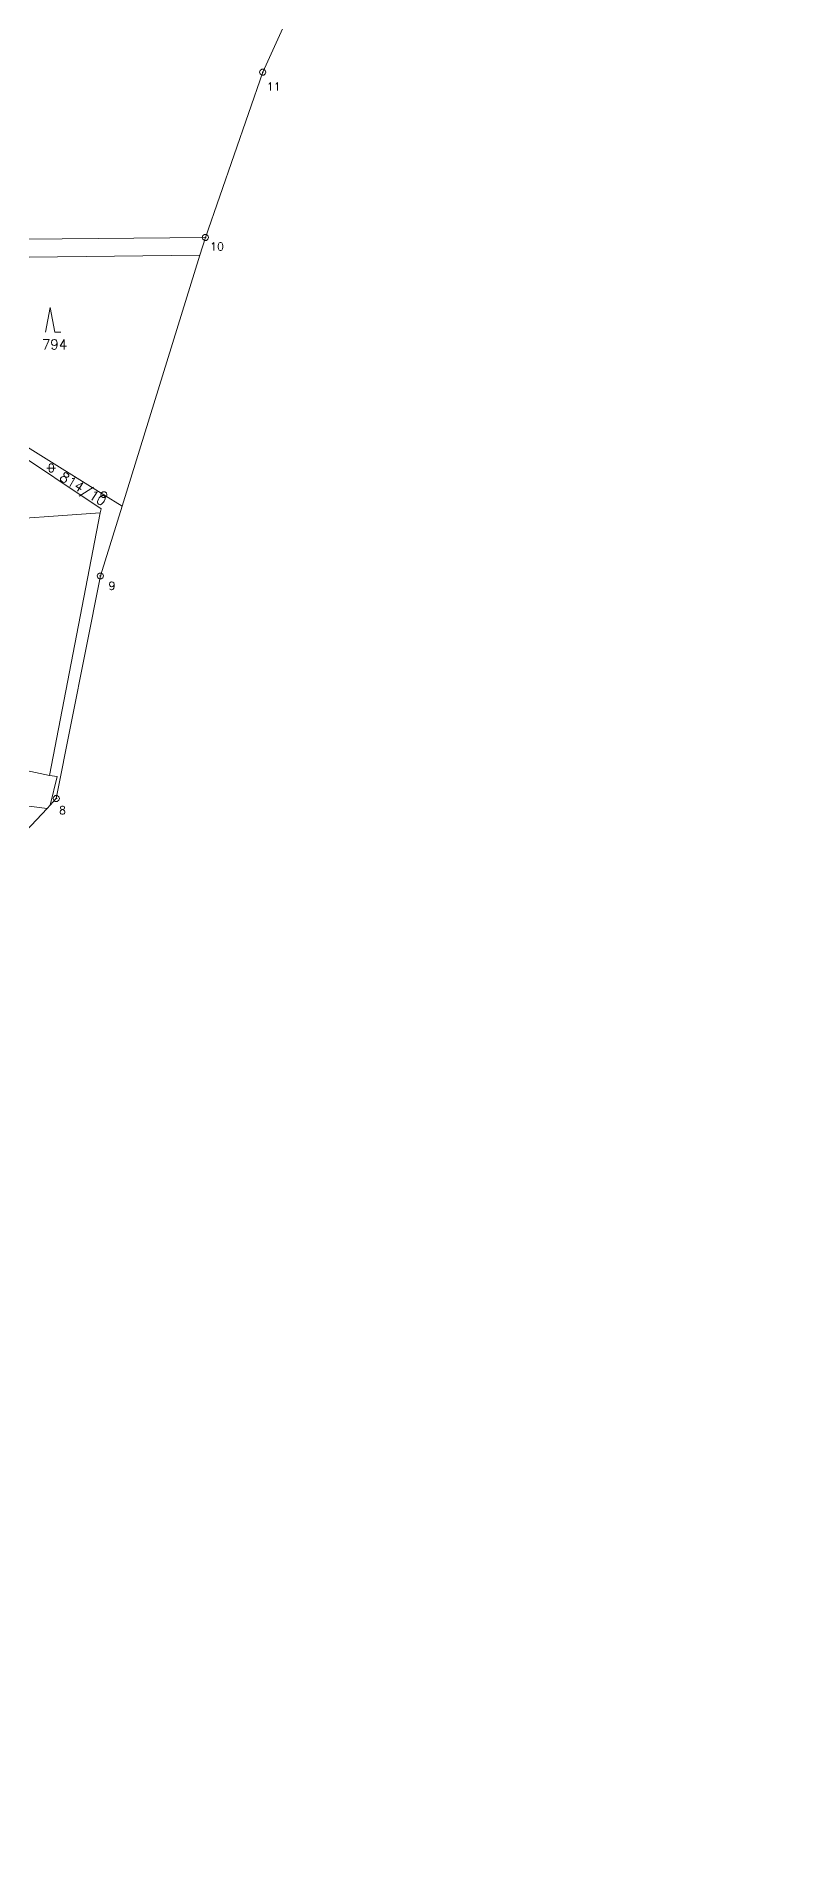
# Model space of a CAD drawing. Extents: x -443817 to 3, y -1171930 to -442383.
# Drawn here: x -441234.3 to -441113.4, y -1171905.5 to -1171608.5 of the extents above; entities that cross this region are included whole.
import ezdxf
from ezdxf.enums import TextEntityAlignment as Align

# ---------------------------------------------------------------- set-up
doc = ezdxf.new("R2010")
doc.units = 0
doc.header["$LTSCALE"] = 0.5
for name, color, linetype, lineweight in [('KATUZ', 7, 'Continuous', 0), ('KLADPAR', 7, 'Continuous', 0), ('ZNACKY', 7, 'Continuous', 0), ('ZUOB', 7, 'Continuous', 0)]:
    doc.layers.add(name, color=color, linetype=linetype, lineweight=lineweight)
doc.styles.add('ROMANS', font='romans.shx', dxfattribs={"height": 0.2})

# ---------------------------------------------------------------- blocks, each defined once
blk = doc.blocks.new('$5')
at = {"color": 0}
blk.add_line((-0.12, 0), (0.12, 0), dxfattribs=at)
at = {"color": 0, "flags": 128}
blk.add_lwpolyline([(0.15, 0.48), (0.4, 0.3), (0.5, 0.01), (0.4, -0.28), (0.15, -0.46), (-0.16, -0.46), (-0.41, -0.28), (-0.51, 0.01), (-0.41, 0.3), (-0.16, 0.48), (0.15, 0.48)], dxfattribs=at)
blk = doc.blocks.new('$34')
at = {"color": 0, "flags": 128}
blk.add_lwpolyline([(-0.75, 0), (0, 4), (0.75, 0), (1.75, 0)], dxfattribs=at)
blk = doc.blocks.new('$42')
at = {"color": 0, "flags": 128}
for points in [[(-1, 1), (0.27, 1), (1, 1)], [(-0.5, 1.5), (-0.4, 1.79), (-0.15, 1.97), (0.16, 1.97), (0.41, 1.79), (0.51, 1.5), (0.51, 0.5), (0.41, 0.21), (0.16, 0.03), (-0.15, 0.03), (-0.4, 0.21), (-0.5, 0.5), (-0.5, 1.5)]]:
    blk.add_lwpolyline(points, dxfattribs=at)

msp = doc.modelspace()

# ---------------------------------------------------------------- linework, layer by layer
at = {"layer": 'KATUZ', "color": 7, "linetype": 'Continuous', "flags": 128}
msp.add_lwpolyline([(-441164.73, -1171541.91), (-441197.58, -1171614.25), (-441206.89, -1171641.1), (-441207.78, -1171643.96), (-441220.43, -1171684.73), (-441223.95, -1171696.08), (-441231.1, -1171732.24), (-441232.11, -1171733.32), (-441232.61, -1171733.85), (-441252.43, -1171754.92), (-441260.04, -1171763), (-441260.23, -1171763.21), (-441262.14, -1171765.24), (-441263, -1171766.37), (-441272.62, -1171779.05), (-441281.94, -1171820.18), (-441291.7, -1171842.15), (-441294.12, -1171847.63), (-441297.32, -1171854.86), (-441300.63, -1171862.33), (-441301.71, -1171876.71), (-441303.62, -1171902.29), (-441303.38, -1171905.54)], dxfattribs=at)
at = {"layer": 'KLADPAR', "color": 7, "linetype": 'Continuous', "flags": 128}
for points in [[(-441495.59, -1171249.53), (-441416.84, -1171266.61), (-441314.6, -1171285.41), (-441232.89, -1171307.98), (-441174.86, -1171313.86), (-441113.37, -1171355.67), (-441115.87, -1171362.72), (-441125.46, -1171394.47), (-441135.27, -1171432.02), (-441145.62, -1171462.71), (-441153.98, -1171494.69), (-441164.73, -1171541.91), (-441197.58, -1171614.25), (-441206.89, -1171641.1), (-441259.24, -1171641.61), (-441320.39, -1171643.37), (-441322.01, -1171643.27), (-441351.24, -1171641.74), (-441371.51, -1171640.03), (-441431.82, -1171623.61), (-441448.54, -1171616.51), (-441500.36, -1171595.83)], [(-441259.24, -1171641.61), (-441206.89, -1171641.1), (-441207.78, -1171643.96), (-441258.69, -1171644.54)], [(-441238.51, -1171727.15), (-441232.18, -1171728.47), (-441230.94, -1171728.64), (-441232.11, -1171733.32), (-441232.61, -1171733.85), (-441252.24, -1171731.37)]]:
    msp.add_lwpolyline(points, dxfattribs=at)
for points in [[(-441207.78, -1171643.96), (-441220.43, -1171684.73), (-441223.37, -1171682.9), (-441248.65, -1171667.16), (-441261.31, -1171644.63), (-441258.69, -1171644.54), (-441207.78, -1171643.96)], [(-441223.37, -1171682.9), (-441220.43, -1171684.73), (-441223.95, -1171696.08), (-441231.1, -1171732.24), (-441232.11, -1171733.32), (-441230.94, -1171728.64), (-441232.18, -1171728.47), (-441223.97, -1171685.8), (-441223.83, -1171685.16), (-441239.04, -1171675.02), (-441243.16, -1171672.72), (-441246.25, -1171670.81), (-441249.03, -1171667.69), (-441251.2, -1171664.75), (-441261.57, -1171645.32), (-441275.17, -1171645.25), (-441280.66, -1171645.31), (-441261.31, -1171644.63), (-441248.65, -1171667.16), (-441223.37, -1171682.9)], [(-441239.04, -1171675.02), (-441223.83, -1171685.16), (-441223.97, -1171685.8), (-441263.55, -1171688.62), (-441264.18, -1171684.54), (-441275.99, -1171686.31), (-441277.39, -1171677.95), (-441265.48, -1171676.81), (-441239.04, -1171675.02)], [(-441263.55, -1171688.62), (-441223.97, -1171685.8), (-441232.18, -1171728.47), (-441238.51, -1171727.15), (-441243.99, -1171726.85), (-441256.68, -1171727.05), (-441263.55, -1171688.62)], [(-441232.61, -1171733.85), (-441252.43, -1171754.92), (-441251.36, -1171751.24), (-441250.82, -1171747.6), (-441252.24, -1171731.37), (-441232.61, -1171733.85)]]:
    msp.add_lwpolyline(points, close=True, dxfattribs=at)
at = {"layer": 'ZUOB', "color": 7, "linetype": 'Continuous', "flags": 128}
msp.add_lwpolyline([(-441164.73, -1171541.91), (-441197.58, -1171614.25), (-441206.89, -1171641.1), (-441207.78, -1171643.96), (-441220.43, -1171684.73), (-441223.95, -1171696.08), (-441231.1, -1171732.24), (-441232.11, -1171733.32), (-441232.61, -1171733.85), (-441252.43, -1171754.92)], dxfattribs=at)

# ---------------------------------------------------------------- block references
at = {"layer": 'KLADPAR', "color": 7, "linetype": 'Continuous'}
msp.add_blockref('$34', (-441232.11, -1171656.47), dxfattribs=at)
at = {"layer": 'KLADPAR', "color": 7, "linetype": 'Continuous', "xscale": 0.7, "yscale": 0.7}
msp.add_blockref('$42', (-441231.93, -1171679.25), dxfattribs=at)
at = {"layer": 'ZNACKY', "color": 7, "linetype": 'Continuous'}
for p in [(-441197.58, -1171614.25), (-441206.89, -1171641.1), (-441223.37, -1171682.9), (-441223.95, -1171696.08), (-441231.1, -1171732.24)]:
    msp.add_blockref('$5', p, dxfattribs=at)

# ---------------------------------------------------------------- texts
at = {"layer": 'KLADPAR', "color": 7, "linetype": 'Continuous', "style": 'ROMANS'}
msp.add_text('794', height=1.6, dxfattribs=at).set_placement((-441231.39, -1171657.67), align=Align.TOP_CENTER)
msp.add_text('814/10', height=1.6, rotation=328.477, dxfattribs=at).set_placement((-441226.34, -1171681.24), align=Align.TOP_CENTER)
at = {"layer": 'ZUOB', "color": 7, "linetype": 'Continuous', "style": 'ROMANS'}
for s, p in [('11', (-441196.93, -1171617.24)), ('10', (-441206.12, -1171643.21)), ('9', (-441222.62, -1171698.33)), ('8', (-441230.66, -1171734.78))]:
    msp.add_text(s, height=1.3, dxfattribs=at).set_placement(p)

doc.saveas('drawing.dxf')
